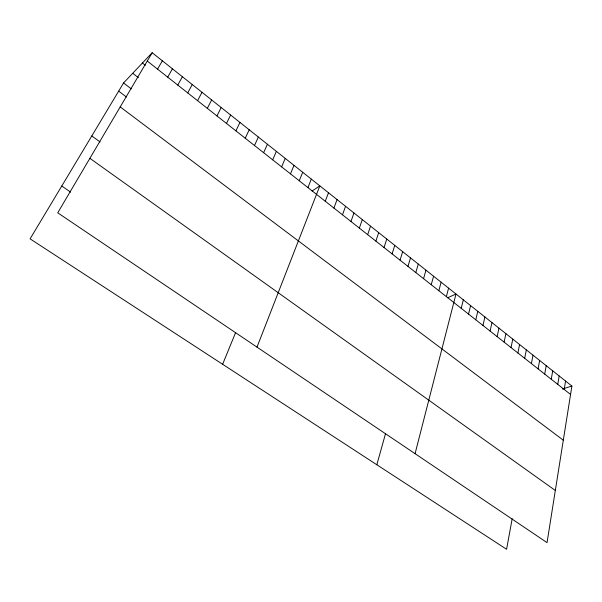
<?xml version="1.0" encoding="UTF-8"?>
<svg xmlns="http://www.w3.org/2000/svg" width="602" height="602" viewBox="0 0 602 602"><rect width="100%" height="100%" fill="white"/><g stroke="black" fill="none" stroke-linecap="round" stroke-linejoin="round"><path stroke-width="0.9" d="M571.9 386.07L547.045 542.628L57.732 212.815L152.178 52.72L571.9 386.07L562.366 389.035M564.187 389.441L565.564 381.036M557.745 384.369L559.168 375.957M551.251 379.252L552.719 370.84M544.697 374.09L546.21 365.67M538.083 368.883L539.64 360.455M512.189 518.691L506.575 549.28L30.1 238.851L123.56 82.956L152.178 52.72M531.415 363.623L533.018 355.188M524.681 358.318L526.329 349.882M517.886 352.968L519.586 344.525M511.03 347.565L512.776 339.114M504.107 342.117L505.906 333.658M497.124 336.616L498.975 328.15M490.073 331.062L491.977 322.597M482.962 325.456L484.919 316.983M475.776 319.805L477.785 311.324M468.529 314.093L470.591 305.613M461.215 308.329L463.329 299.841M415.071 453.675L456 294.017L447.61 297.787M446.368 296.635L448.595 288.14M438.835 290.706L441.131 282.21M431.235 284.716L433.583 276.22M376.829 464.752L385.611 433.342M423.56 278.666L425.968 270.17M415.801 272.563L418.277 264.06M407.975 266.393L410.511 257.897M400.074 260.169L402.67 251.666M392.09 253.886L394.754 245.383M384.031 247.535L386.762 239.032M375.889 241.116L378.688 232.613M367.664 234.637L370.531 226.141M359.356 228.098L362.291 219.595M350.966 221.483L353.976 212.988M342.485 214.809L345.571 206.313M333.922 208.066L337.075 199.571M325.268 201.249L328.504 192.76M257.001 347.128L319.835 185.875L312.062 191.037M307.931 187.591L311.317 179.11M299.254 180.758L302.716 172.277M222.627 364.285L235.54 332.748M290.48 173.85L294.024 165.369M281.623 166.867L285.243 158.401M272.668 159.816L276.371 151.358M263.623 152.69L267.408 144.239M254.488 145.496L258.356 137.045M245.255 138.219L249.205 129.776M235.916 130.867L239.957 122.439M226.487 123.44L230.619 115.02M216.953 115.93L221.175 107.517M207.321 108.345L211.633 99.94M197.584 100.669L201.994 92.279M187.734 92.919L192.241 84.536M177.786 85.078L182.391 76.71M167.725 77.154L172.428 68.801M157.551 69.14L162.359 60.802M61.773 186.018L70.667 192.143M89.879 158.318L555.322 490.472M91.79 135.954L100.037 141.944M120.212 106.908L563.306 440.205M118.677 91.113L126.503 97.057M123.56 82.956L131.311 88.893M132.711 73.286L138.407 77.703M142.433 63.014L145.315 65.272M147.272 61.043L570.568 394.468"/></g></svg>
